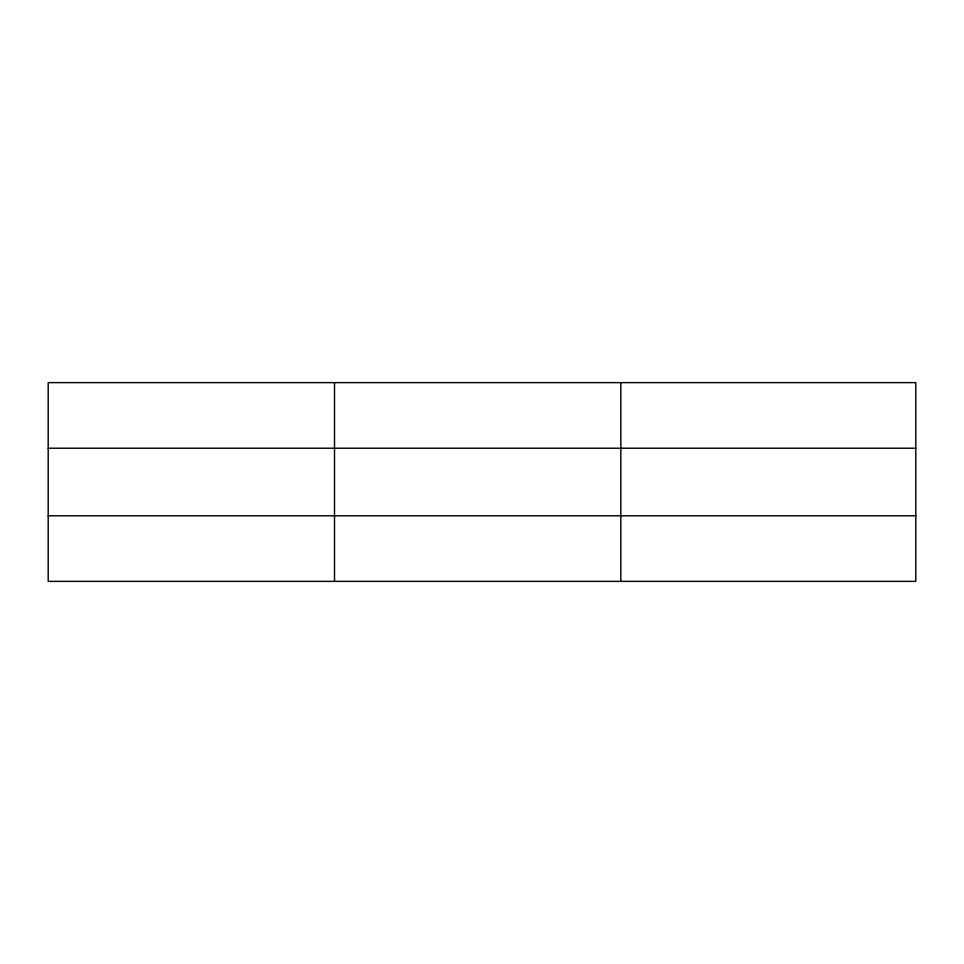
<?xml version="1.0" encoding="UTF-8"?>
<svg xmlns="http://www.w3.org/2000/svg" width="964" height="964" viewBox="0 0 964 964"><rect width="100%" height="100%" fill="white"/><g stroke="black" fill="none" stroke-linecap="round" stroke-linejoin="round"><path stroke-width="1.45" d="M334.508 382.624L334.508 581.376M620.816 382.624L620.816 581.376M915.8 515.788L915.8 581.376L48.2 581.376L48.2 382.624L915.8 382.624L915.8 515.788L48.2 515.788M48.2 448.212L915.8 448.212"/></g></svg>
